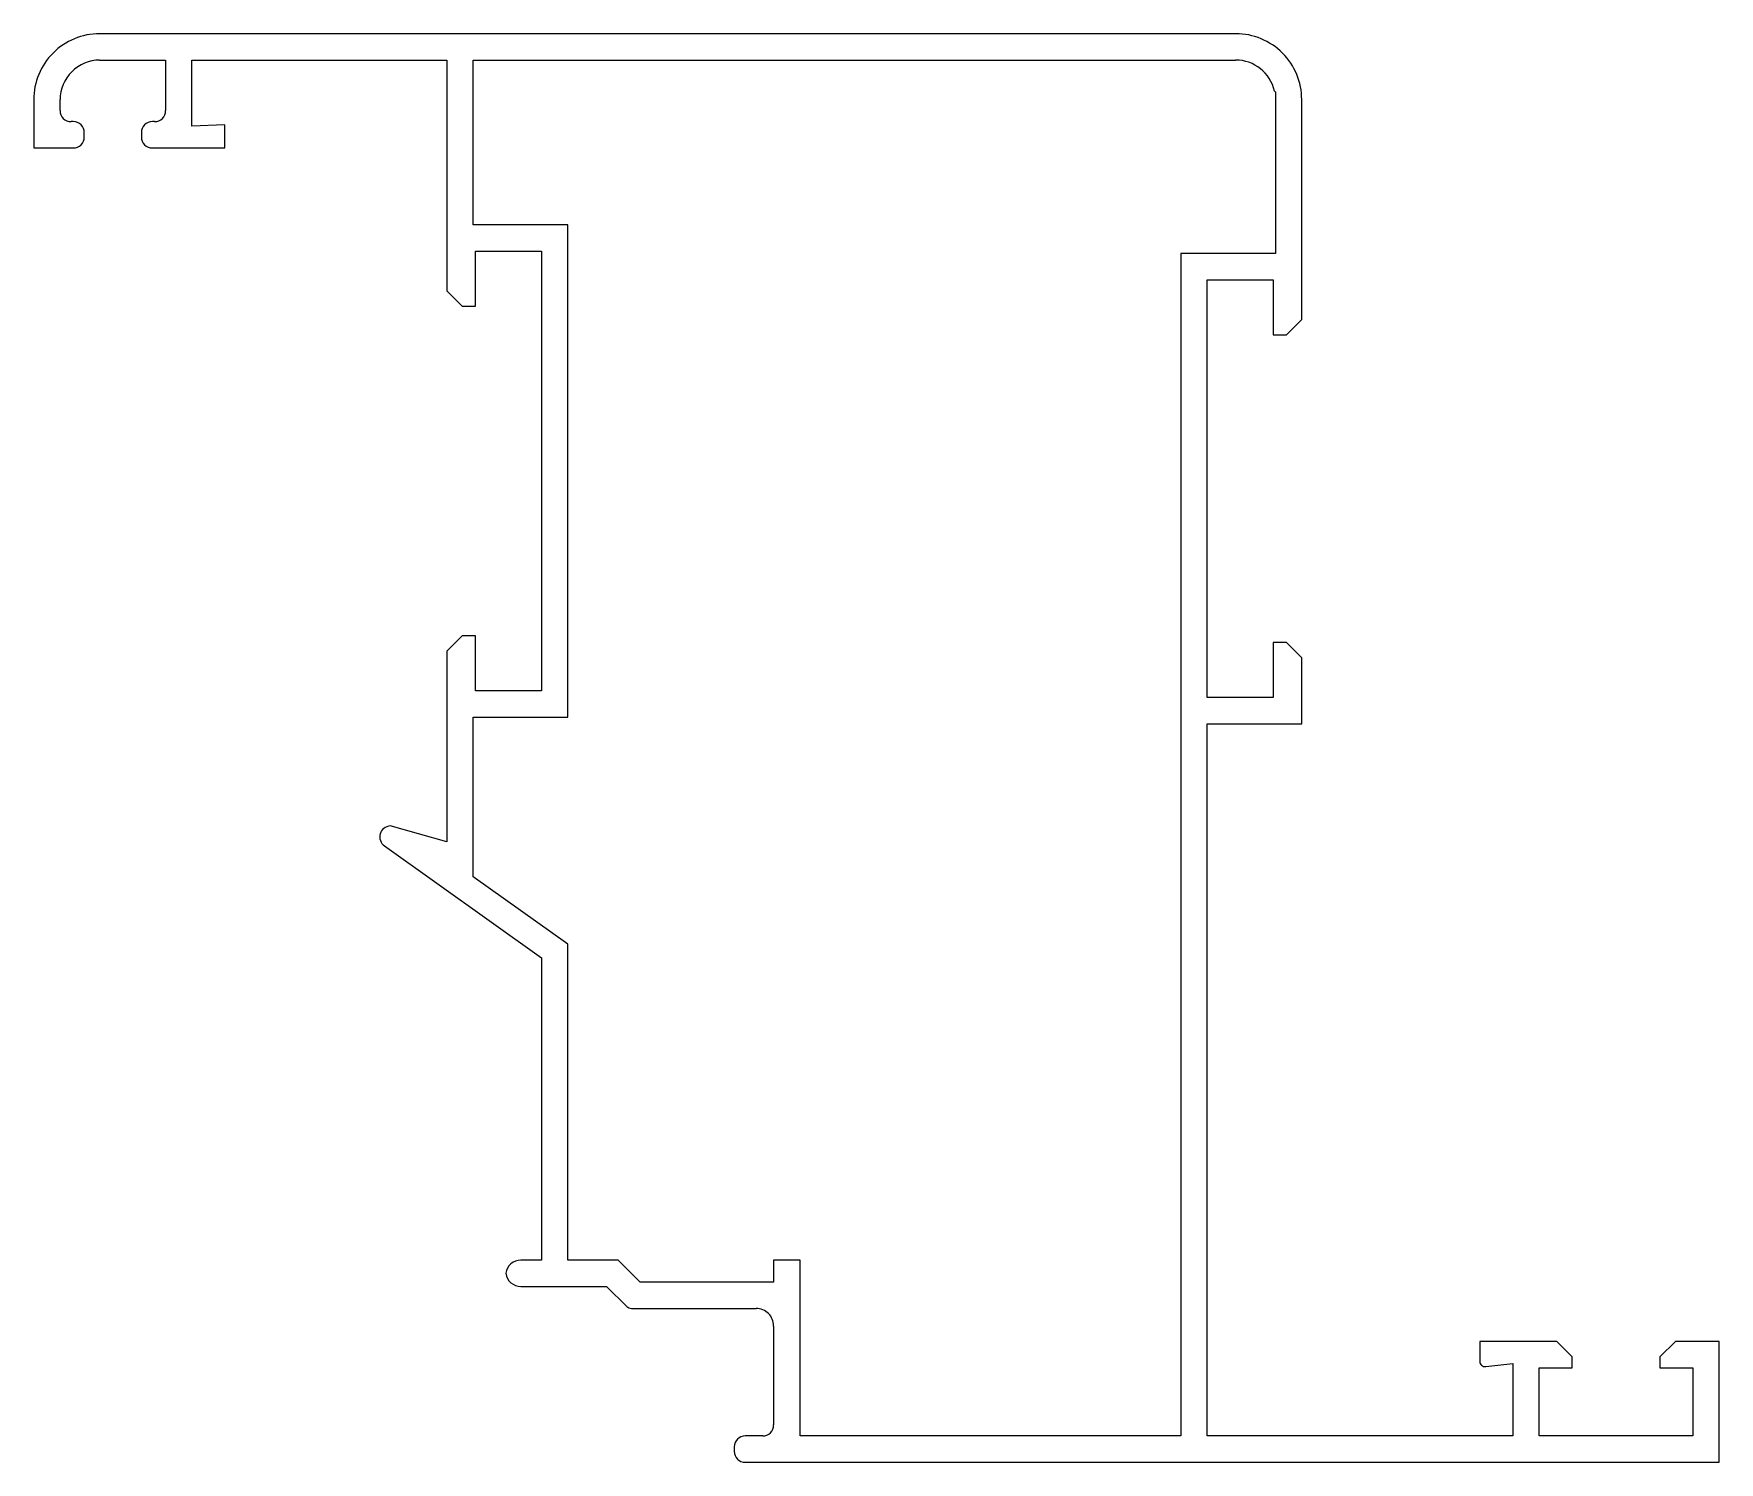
# Model space of a CAD drawing. Extents: x 310.7 to 387.4, y -3.3 to 61.7.
import ezdxf

# ---------------------------------------------------------------- set-up
doc = ezdxf.new("R2010")
doc.units = 0
doc.header["$LTSCALE"] = 15
doc.layers.get('0').update_dxf_attribs({"linetype": 'CONTINUOUS'})

msp = doc.modelspace()

# ---------------------------------------------------------------- linework, layer by layer
at = {"color": 0, "linetype": 'BYBLOCK'}
for p, q in [((365.356, 61.694), (313.656, 61.694)), ((313.656, 61.694), (313.656, 61.694)), ((365.356, 61.694), (365.356, 61.694)), ((313.656, 60.494), (316.656, 60.494)), ((313.656, 60.494), (313.656, 60.494)), ((316.656, 60.494), (316.656, 58.194)), ((317.856, 57.494), (317.856, 60.494)), ((317.856, 60.494), (329.456, 60.494)), ((329.456, 60.494), (329.456, 49.994)), ((330.656, 52.994), (330.656, 60.494)), ((330.656, 60.494), (365.345, 60.494)), ((367.113, 59.086), (367.156, 59.046)), ((310.656, 58.694), (310.656, 56.494)), ((310.656, 58.694), (310.656, 58.694)), ((311.856, 58.694), (311.856, 58.694)), ((311.856, 58.194), (311.856, 58.694)), ((367.156, 59.046), (367.156, 51.694)), ((368.356, 48.694), (368.356, 58.694)), ((368.356, 58.694), (368.356, 58.694)), ((311.856, 58.194), (311.856, 58.194)), ((312.356, 57.694), (312.356, 57.694)), ((312.456, 57.694), (312.356, 57.694)), ((312.456, 57.694), (312.456, 57.694)), ((316.156, 57.694), (316.056, 57.694)), ((316.056, 57.694), (316.056, 57.694)), ((316.156, 57.694), (316.156, 57.694)), ((316.656, 58.194), (316.656, 58.194)), ((319.356, 57.554), (317.856, 57.494)), ((319.356, 56.494), (319.356, 57.554)), ((312.956, 57.194), (312.956, 57.194)), ((312.956, 56.994), (312.956, 57.194)), ((312.956, 56.994), (312.956, 56.994)), ((315.556, 57.194), (315.556, 56.994)), ((315.556, 57.194), (315.556, 57.194)), ((315.556, 56.994), (315.556, 56.994)), ((310.656, 56.494), (312.456, 56.494)), ((312.456, 56.494), (312.456, 56.494)), ((316.056, 56.494), (319.356, 56.494)), ((316.056, 56.494), (316.056, 56.494)), ((334.956, 52.994), (330.656, 52.994)), ((334.956, 30.594), (334.956, 52.994)), ((330.756, 49.294), (330.756, 51.794)), ((330.756, 51.794), (333.756, 51.794)), ((333.756, 51.794), (333.756, 31.794)), ((362.856, 51.694), (362.856, -2.106)), ((367.156, 51.694), (362.856, 51.694)), ((329.456, 49.994), (330.156, 49.294)), ((364.056, 31.494), (364.056, 50.494)), ((364.056, 50.494), (367.056, 50.494)), ((367.056, 50.494), (367.056, 47.994)), ((330.156, 49.294), (330.756, 49.294)), ((367.656, 47.994), (368.356, 48.694)), ((367.056, 47.994), (367.656, 47.994)), ((330.156, 34.294), (329.456, 33.594)), ((330.756, 34.294), (330.156, 34.294)), ((330.756, 31.794), (330.756, 34.294)), ((367.056, 33.994), (367.056, 31.494)), ((367.656, 33.994), (367.056, 33.994)), ((368.356, 33.294), (367.656, 33.994)), ((329.456, 33.594), (329.456, 24.922)), ((368.356, 30.294), (368.356, 33.294)), ((333.756, 31.794), (330.756, 31.794)), ((367.056, 31.494), (364.056, 31.494)), ((330.656, 23.329), (330.656, 30.594)), ((330.656, 30.594), (334.956, 30.594)), ((364.056, -2.106), (364.056, 30.294)), ((364.056, 30.294), (368.356, 30.294)), ((329.456, 24.922), (326.871, 25.646)), ((326.871, 25.646), (326.871, 25.646)), ((326.611, 24.74), (333.756, 19.645)), ((326.611, 24.74), (326.611, 24.74)), ((334.956, 20.263), (330.656, 23.329)), ((334.956, 5.894), (334.956, 20.263)), ((333.756, 19.645), (333.756, 5.894)), ((333.756, 5.894), (332.826, 5.894)), ((332.826, 5.894), (332.826, 5.894)), ((337.253, 5.894), (334.956, 5.894)), ((338.253, 4.894), (337.253, 5.894)), ((345.526, 5.894), (344.326, 5.894)), ((344.326, 5.894), (344.326, 4.894)), ((345.526, -2.106), (345.526, 5.894)), ((332.826, 4.694), (336.726, 4.694)), ((332.826, 4.694), (332.826, 4.694)), ((336.726, 4.694), (337.638, 3.781)), ((344.326, 4.894), (338.253, 4.894)), ((337.638, 3.781), (337.638, 3.781)), ((337.85, 3.694), (343.526, 3.694)), ((337.85, 3.694), (337.85, 3.694)), ((343.526, 3.694), (343.526, 3.694)), ((344.326, 2.894), (344.326, -1.606)), ((344.326, 2.894), (344.326, 2.894)), ((379.956, 2.194), (376.456, 2.194)), ((376.456, 2.194), (376.456, 1.294)), ((380.656, 1.494), (379.956, 2.194)), ((385.356, 2.194), (384.656, 1.494)), ((387.356, 2.194), (385.356, 2.194)), ((387.356, -3.306), (387.356, 2.194)), ((376.456, 1.294), (376.456, 1.294)), ((376.736, 1.045), (377.956, 1.194)), ((376.736, 1.045), (376.736, 1.045)), ((377.956, 1.194), (377.956, -2.106)), ((379.156, -2.106), (379.156, 0.994)), ((379.156, 0.994), (380.656, 0.994)), ((380.656, 0.994), (380.656, 1.494)), ((384.656, 1.494), (384.656, 0.994)), ((384.656, 0.994), (386.156, 0.994)), ((386.156, 0.994), (386.156, -2.106)), ((343.826, -2.106), (343.032, -2.106)), ((362.856, -2.106), (345.526, -2.106)), ((377.956, -2.106), (364.056, -2.106)), ((386.156, -2.106), (379.156, -2.106)), ((342.532, -2.606), (342.532, -2.806)), ((343.032, -3.306), (387.356, -3.306))]:
    msp.add_line(p, q, dxfattribs=at)
for centre, radius, start, end in [((313.656, 58.694), 3, 89.99996, 180.00004), ((365.356, 58.694), 3, 359.99996, 90.00004), ((313.656, 58.694), 1.8, 89.99996, 180.00004), ((365.356, 58.694), 1.8, 12.58015, 90.34165), ((312.356, 58.194), 0.5, 179.99996, 270.00004), ((312.456, 57.194), 0.5, 359.99996, 90.00004), ((316.056, 57.194), 0.5, 89.99996, 180.00004), ((316.156, 58.194), 0.5, 269.99996, 0.00004), ((312.456, 56.994), 0.5, 269.99996, 0.00004), ((316.056, 56.994), 0.5, 179.99996, 270.00004), ((326.901, 25.147), 0.5, 93.36996, 234.50928), ((332.826, 5.194), 0.7, 89.99996, 171.78683), ((332.826, 5.394), 0.7, 188.21317, 270.00004), ((337.85, 3.994), 0.3, 225.00003, 269.99995), ((343.526, 2.894), 0.8, 359.99996, 90.00004), ((376.706, 1.294), 0.25, 179.99996, 276.9258), ((343.032, -2.606), 0.5, 90, 180), ((343.826, -1.606), 0.5, 270, 0), ((343.032, -2.806), 0.5, 180, 270)]:
    msp.add_arc(centre, radius, start, end, dxfattribs=at)

doc.saveas('drawing.dxf')
